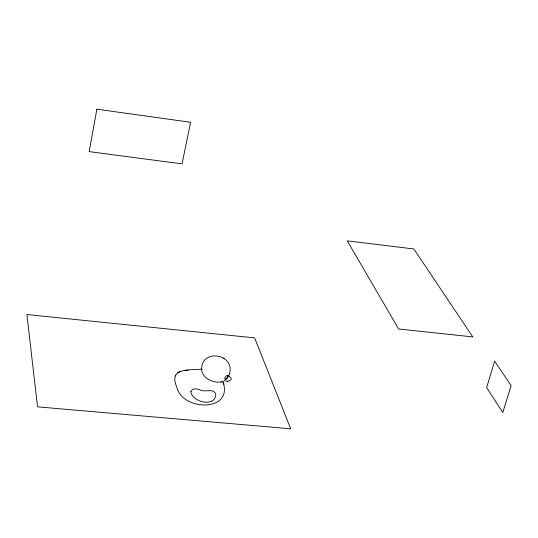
<?xml version="1.0" encoding="UTF-8"?>
<svg xmlns="http://www.w3.org/2000/svg" width="538" height="538" viewBox="0 0 538 538"><rect width="100%" height="100%" fill="white"/><g stroke="black" fill="none" stroke-linecap="round" stroke-linejoin="round"><path stroke-width="0.81" d="M201.858 369.129C188.885 370.285 168.387 367.609 176.726 386.896C181.999 411.133 233.579 412.478 223.014 381.879L223.936 384.199M202.382 372.41C204.252 379.451 214.359 382.915 220.957 382.027M228.448 375.268L228.374 375.659M175.489 375.06L175.213 375.941M228.24 376.21L227.836 377.138M229.087 375.221C237.09 352.941 198.367 347.541 201.918 371.731M227.668 377.441L226.68 378.9M221.38 381.624L220.963 382.02M226.673 378.907L224.144 380.756A7.297 1.137 -29.3 0 1 224.057 380.682M177.547 372.679L180.27 371.57M221.609 381.993L223.142 381.435M188.199 370.097L184.985 370.682L185.919 370.514M225.664 381.213C229.766 381.839 233.499 379.041 229.773 377.004M223.613 358.16L224.279 358.658M229.228 376.412L229.558 376.802M227.944 375.766C227.883 379.714 221.959 380.265 226.162 376.055A2.67 1.459 -60.5 0 1 226.458 375.753L227.601 375.295L227.944 375.766M190.768 391.711C192.301 402.202 215.321 407.851 215.799 394.287C213.478 387.979 205.993 392.229 201.273 390.339C197.231 388.766 192.772 387.347 190.768 391.711M96.867 109.194L89.173 151.615L182.046 163.875L190.607 122.274L96.867 109.194M494.604 361.159L486.655 387.555L502.795 412.518L511.1 385.531L494.604 361.159M227.749 381.267L227.413 381.314L227.749 381.267M290.702 428.806L37.546 406.849L26.9 314.535L254.635 337.877L290.702 428.806M472.781 336.909L398.624 328.987L347.239 240.849L413.85 248.966L472.781 336.909"/></g></svg>
